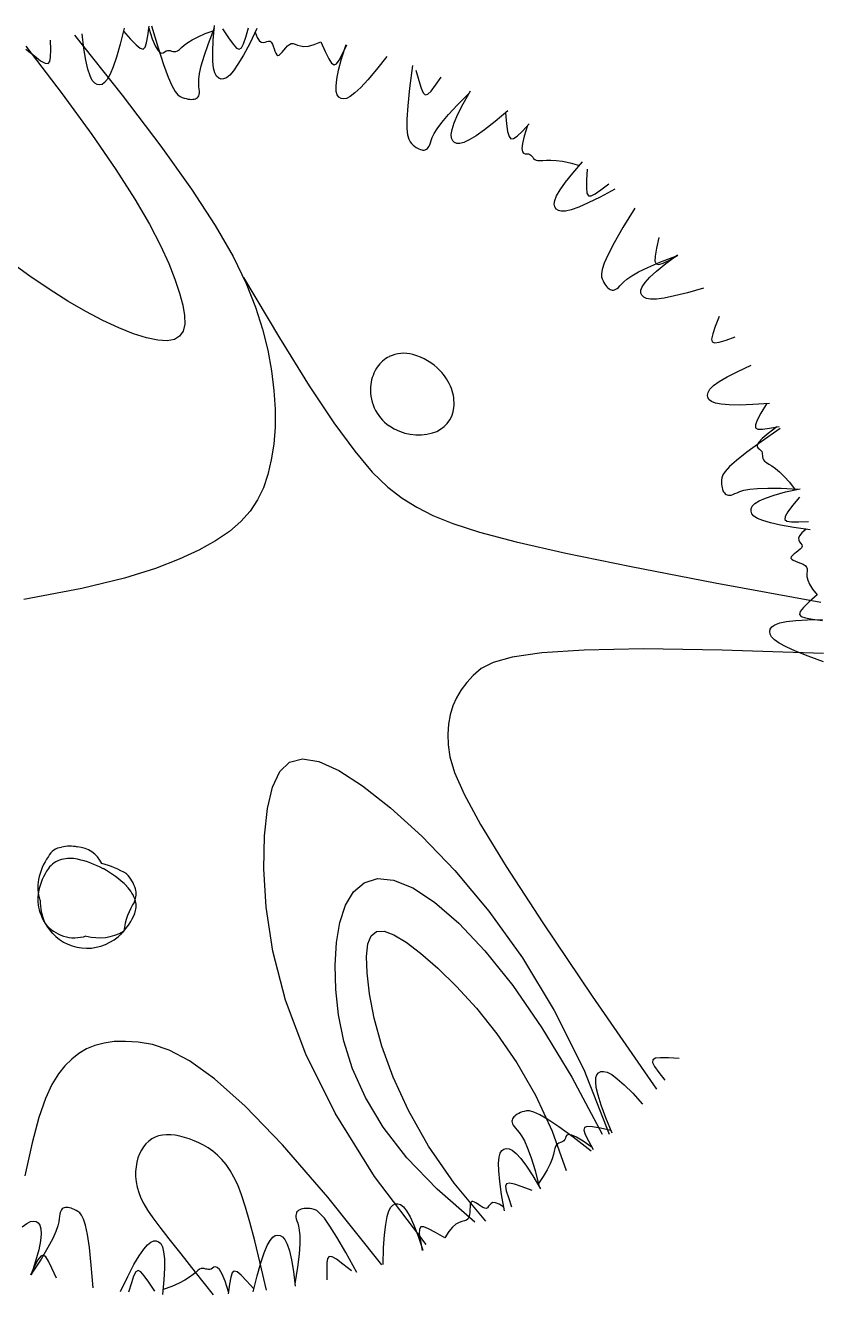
# Model space of a CAD drawing. Header units: millimetres. Extents: x 21129 to 2803301, y -510327 to 166837.
# Drawn here: x 281522 to 283027, y -105207 to -102814 of the extents above; entities that cross this region are included whole.
import ezdxf

# ---------------------------------------------------------------- set-up
doc = ezdxf.new("R2010")
doc.units = ezdxf.units.MM
doc.layers.add('....13_TNT_F_TREE', color=76, linetype='Continuous', transparency=0.5)

# ---------------------------------------------------------------- blocks, each defined once
blk = doc.blocks.new('mb-cay15')
for p, q in [((-101.7, 575.2), (-56.8, 518.7)), ((-92.9, 562.7), (-94.5, 576.5)), ((-54.9, 581.9), (-58.7, 566.7)), ((-55.6, 579), (-48.8, 571.4)), ((-33.8, 568), (-32.7, 574.6)), ((-32.7, 574.6), (-31.5, 583.8)), ((-31.8, 581.8), (-28.5, 571.9)), ((-29.2, 583.9), (-23, 563.3)), ((14.7, 573.8), (21.6, 576.8)), ((21.6, 576.8), (30, 579.8)), ((24.5, 567.5), (30.2, 582.3)), ((29.1, 570.6), (30.4, 584.5)), ((37.9, 581.3), (43.4, 572.8)), ((59.8, 573.4), (62.4, 582.3)), ((70.3, 581.5), (63.4, 567.4)), ((68.6, 578.2), (70.5, 573.2)), ((-147.5, 565), (-113.3, 520.1)), ((-124.2, 561.3), (-124.5, 570.6)), ((-91.1, 551.7), (-92.9, 562.7)), ((-58.7, 566.7), (-62.2, 554.6)), ((-48.8, 571.4), (-43.6, 566.1)), ((-43.6, 566.1), (-39.8, 563)), ((-39.8, 563), (-37.1, 562.2)), ((-37.1, 562.2), (-35.2, 563.9)), ((-35.2, 563.9), (-33.8, 568)), ((-28.5, 571.9), (-25.7, 565.2)), ((-25.7, 565.2), (-23.3, 561)), ((-23, 563.3), (-17.8, 547.5)), ((-2.8, 561.8), (-0.8, 563.5)), ((-0.8, 563.5), (1.7, 565.7)), ((1.7, 565.7), (5, 568.2)), ((5, 568.2), (9.3, 570.9)), ((9.3, 570.9), (14.7, 573.8)), ((20.4, 555.6), (24.5, 567.5)), ((28.6, 559.5), (29.1, 570.6)), ((43.4, 572.8), (47.7, 566.7)), ((47.7, 566.7), (51, 563)), ((51, 563), (53.5, 561.9)), ((53.5, 561.9), (55.7, 563.2)), ((55.7, 563.2), (57.7, 567)), ((63.4, 567.4), (57.5, 556.3)), ((57.7, 567), (59.8, 573.4)), ((70.5, 573.2), (72.4, 570.2)), ((72.4, 570.2), (74.3, 568.7)), ((74.3, 568.7), (76.2, 568.3)), ((76.2, 568.3), (78, 568.6)), ((78, 568.6), (79.7, 569.2)), ((79.7, 569.2), (81.3, 569.6)), ((81.3, 569.6), (82.6, 569.5)), ((82.6, 569.5), (83.8, 568.5)), ((83.8, 568.5), (84.8, 566.9)), ((84.8, 566.9), (85.6, 564.8)), ((85.6, 564.8), (86.4, 562.4)), ((86.4, 562.4), (87.2, 560.2)), ((95.7, 561.2), (97.4, 563.2)), ((97.4, 563.2), (99.1, 565.1)), ((99.1, 565.1), (100.9, 566.6)), ((100.9, 566.6), (102.6, 567.4)), ((102.6, 567.4), (104.4, 567.3)), ((104.4, 567.3), (106.3, 566.8)), ((106.3, 566.8), (108.5, 565.9)), ((108.5, 565.9), (111.2, 565.1)), ((111.2, 565.1), (114.5, 564.7)), ((114.5, 564.7), (118.8, 565)), ((118.8, 565), (124.1, 566.3)), ((124.1, 566.3), (130.5, 569)), ((130.5, 569), (134.7, 559.7)), ((150.1, 553), (154.3, 566.3)), ((151, 557.7), (154.9, 566.1)), ((-147.6, 562.1), (-139.6, 555.7)), ((-139.6, 555.7), (-133.7, 551.2)), ((-133.7, 551.2), (-129.5, 548.7)), ((-126.7, 548.4), (-125, 550.4)), ((-125, 550.4), (-124.3, 554.6)), ((-124.3, 554.6), (-124.2, 561.3)), ((-89.2, 543.2), (-91.1, 551.7)), ((-62.2, 554.6), (-65.3, 545.3)), ((-23.3, 561), (-21.2, 558.9)), ((-21.2, 558.9), (-19.5, 558.3)), ((-19.5, 558.3), (-18, 558.7)), ((-18, 558.7), (-16.6, 559.6)), ((-16.6, 559.6), (-15.3, 560.5)), ((-15.3, 560.5), (-14.1, 560.9)), ((-14.1, 560.9), (-12.8, 560.9)), ((-12.8, 560.9), (-11.6, 560.7)), ((-11.6, 560.7), (-10.3, 560.3)), ((-10.3, 560.3), (-8.9, 560)), ((-8.9, 560), (-7.5, 559.8)), ((-7.5, 559.8), (-6.1, 560)), ((-6.1, 560), (-4.5, 560.6)), ((-4.5, 560.6), (-2.8, 561.8)), ((17.7, 546.3), (20.4, 555.6)), ((28.7, 550.8), (28.6, 559.5)), ((29.4, 544.2), (28.7, 550.8)), ((57.5, 556.3), (52.4, 547.8)), ((87.2, 560.2), (88, 558.2)), ((88, 558.2), (88.9, 556.7)), ((88.9, 556.7), (90, 556.1)), ((90, 556.1), (91.2, 556.4)), ((91.2, 556.4), (92.6, 557.5)), ((92.6, 557.5), (94.1, 559.2)), ((94.1, 559.2), (95.7, 561.2)), ((134.7, 559.7), (138, 553)), ((138, 553), (140.6, 548.9)), ((145.3, 548.3), (147.9, 551.8)), ((147.2, 542.2), (150.1, 553)), ((147.9, 551.8), (151, 557.7)), ((192.6, 555.1), (182.9, 542.8)), ((-129.5, 548.7), (-126.7, 548.4)), ((-87.1, 536.9), (-89.2, 543.2)), ((-68.2, 538.4), (-70.9, 533.6)), ((-65.3, 545.3), (-68.2, 538.4)), ((-17.8, 547.5), (-13.5, 535.8)), ((15.5, 533.7), (16.2, 539.1)), ((16.2, 539.1), (17.7, 546.3)), ((30.6, 539.6), (29.4, 544.2)), ((32.2, 536.5), (30.6, 539.6)), ((48.2, 541.7), (44.6, 537.6)), ((52.4, 547.8), (48.2, 541.7)), ((140.6, 548.9), (143, 547.3)), ((143, 547.3), (145.3, 548.3)), ((145.5, 533.7), (147.2, 542.2)), ((182.9, 542.8), (174.8, 533.1)), ((216.9, 546.5), (214.1, 525.2)), ((220.1, 542.3), (222.8, 532.4)), ((-85, 532.6), (-87.1, 536.9)), ((-82.7, 530), (-85, 532.6)), ((-80.4, 528.6), (-82.7, 530)), ((-78.1, 528.3), (-80.4, 528.6)), ((-75.8, 528.9), (-78.1, 528.3)), ((-73.4, 530.5), (-75.8, 528.9)), ((-70.9, 533.6), (-73.4, 530.5)), ((-13.5, 535.8), (-9.9, 527.7)), ((-9.9, 527.7), (-6.9, 522.3)), ((15.4, 529.7), (15.5, 533.7)), ((15.6, 526.8), (15.4, 529.7)), ((15.9, 524.5), (15.6, 526.8)), ((34.2, 534.7), (32.2, 536.5)), ((36.4, 533.9), (34.2, 534.7)), ((38.8, 534), (36.4, 533.9)), ((41.5, 535.1), (38.8, 534)), ((44.6, 537.6), (41.5, 535.1)), ((144.9, 527.1), (145.5, 533.7)), ((145.1, 522.3), (144.9, 527.1)), ((174.8, 533.1), (168.2, 525.9)), ((222.8, 532.4), (225, 525.3)), ((234.6, 522.6), (238.6, 528)), ((238.6, 528), (243.8, 535.6)), ((-113.3, 520.1), (-85.3, 481.5)), ((-56.8, 518.7), (-20.4, 470.7)), ((-6.9, 522.3), (-4.3, 519.1)), ((-4.3, 519.1), (-2.1, 517.4)), ((-2.1, 517.4), (-0.1, 516.5)), ((-0.1, 516.5), (1.7, 515.9)), ((1.7, 515.9), (3.5, 515.4)), ((3.5, 515.4), (5.3, 515)), ((5.3, 515), (6.9, 514.8)), ((6.9, 514.8), (8.4, 514.7)), ((8.4, 514.7), (9.8, 514.8)), ((9.8, 514.8), (11, 515)), ((11, 515), (12.2, 515.3)), ((12.2, 515.3), (13.2, 515.8)), ((13.2, 515.8), (14.1, 516.4)), ((14.1, 516.4), (14.8, 517.2)), ((14.8, 517.2), (15.4, 518.2)), ((15.4, 518.2), (15.8, 519.4)), ((15.8, 519.4), (16, 520.9)), ((16.1, 522.6), (15.9, 524.5)), ((16, 520.9), (16.1, 522.6)), ((146, 519), (145.1, 522.3)), ((147.6, 516.8), (146, 519)), ((149.6, 515.6), (147.6, 516.8)), ((151.9, 515.2), (149.6, 515.6)), ((154.8, 515.7), (151.9, 515.2)), ((158.3, 517.5), (154.8, 515.7)), ((162.7, 520.8), (158.3, 517.5)), ((168.2, 525.9), (162.7, 520.8)), ((214.1, 525.2), (212.5, 508.6)), ((225, 525.3), (227, 520.9)), ((227, 520.9), (229, 519)), ((229, 519), (231.5, 519.6)), ((231.5, 519.6), (234.6, 522.6)), ((259.3, 509.7), (270.6, 520.9)), ((264.8, 510.6), (271.6, 522.7)), ((212.5, 508.6), (211.7, 496.2)), ((250.7, 500.5), (259.3, 509.7)), ((259.7, 500.7), (264.8, 510.6)), ((306.8, 503.8), (294.7, 493.8)), ((211.7, 496.2), (211.7, 487.3)), ((240.1, 487.1), (244.5, 493)), ((244.5, 493), (250.7, 500.5)), ((254.3, 486.4), (256.3, 492.7)), ((256.3, 492.7), (259.7, 500.7)), ((294.7, 493.8), (284.8, 486)), ((304.5, 501.9), (305.6, 491.8)), ((305.6, 491.8), (306.6, 484.4)), ((320.5, 484.9), (326.8, 491.7)), ((-85.3, 481.5), (-62.7, 448.6)), ((211.7, 487.3), (212.2, 481.2)), ((212.2, 481.2), (213.3, 477.2)), ((234.6, 476.1), (235.6, 478.9)), ((235.6, 478.9), (237.3, 482.5)), ((237.3, 482.5), (240.1, 487.1)), ((253.5, 481.7), (254.3, 486.4)), ((253.7, 478.2), (253.5, 481.7)), ((276.8, 480.3), (270.4, 476.5)), ((284.8, 486), (276.8, 480.3)), ((306.6, 484.4), (307.9, 479.7)), ((307.9, 479.7), (309.6, 477.5)), ((312.1, 477.7), (315.6, 480.2)), ((315.6, 480.2), (320.5, 484.9)), ((322.3, 480.2), (320.6, 473.1)), ((325.4, 490.2), (322.3, 480.2)), ((-20.4, 470.7), (8.5, 430.2)), ((213.3, 477.2), (214.6, 474.7)), ((214.6, 474.7), (216, 473.1)), ((216, 473.1), (217.5, 471.7)), ((217.5, 471.7), (218.9, 470.6)), ((218.9, 470.6), (220.3, 469.5)), ((220.3, 469.5), (221.7, 468.7)), ((221.7, 468.7), (223, 468)), ((223, 468), (224.3, 467.5)), ((224.3, 467.5), (225.6, 467.2)), ((225.6, 467.2), (226.8, 467)), ((226.8, 467), (227.9, 467)), ((227.9, 467), (229, 467.2)), ((229, 467.2), (230, 467.7)), ((230, 467.7), (230.9, 468.4)), ((230.9, 468.4), (231.8, 469.3)), ((231.8, 469.3), (232.6, 470.5)), ((232.6, 470.5), (233.3, 472)), ((233.3, 472), (234, 473.9)), ((234, 473.9), (234.6, 476.1)), ((254.8, 475.8), (253.7, 478.2)), ((256.5, 474.2), (254.8, 475.8)), ((258.7, 473.2), (256.5, 474.2)), ((261.6, 473.2), (258.7, 473.2)), ((265.4, 474.1), (261.6, 473.2)), ((270.4, 476.5), (265.4, 474.1)), ((309.6, 477.5), (312.1, 477.7)), ((320.6, 473.1), (320.1, 468.3)), ((320.1, 468.3), (320.5, 465.4)), ((320.5, 465.4), (321.5, 463.9)), ((321.5, 463.9), (323, 463.4)), ((323, 463.4), (324.6, 463.3)), ((324.6, 463.3), (326.2, 463.3)), ((326.2, 463.3), (327.5, 462.9)), ((327.5, 462.9), (328.5, 462.2)), ((328.5, 462.2), (329.4, 461.2)), ((329.4, 461.2), (330.2, 460.2)), ((330.2, 460.2), (331.1, 459.1)), ((331.1, 459.1), (332.1, 458.2)), ((332.1, 458.2), (333.4, 457.4)), ((333.4, 457.4), (335, 457)), ((335, 457), (337.1, 457)), ((337.1, 457), (339.7, 457.2)), ((339.7, 457.2), (343.1, 457.4)), ((343.1, 457.4), (347.2, 457.5)), ((347.2, 457.5), (352.2, 457.2)), ((352.2, 457.2), (358.4, 456.4)), ((358.4, 456.4), (365.6, 454.8)), ((365.6, 454.8), (374.2, 452.3)), ((368.1, 445.3), (377.3, 455.8)), ((-62.7, 448.6), (-44.8, 420.7)), ((361.1, 436.6), (368.1, 445.3)), ((381.5, 448.9), (380.9, 438.7)), ((356.1, 429.5), (361.1, 436.6)), ((380.9, 438.7), (380.8, 431.2)), ((380.8, 431.2), (381.3, 426.4)), ((394.6, 429.6), (401.9, 435.2)), ((-44.8, 420.7), (-31, 397)), ((8.5, 430.2), (30.9, 395.8)), ((350.6, 415.9), (351.1, 419.4)), ((351.1, 419.4), (352.8, 423.8)), ((352.8, 423.8), (356.1, 429.5)), ((381.3, 426.4), (382.7, 423.9)), ((393.9, 422.6), (382.6, 417.1)), ((382.7, 423.9), (385.2, 423.8)), ((385.2, 423.8), (389.1, 425.7)), ((389.1, 425.7), (394.6, 429.6)), ((407.8, 430), (393.9, 422.6)), ((351.1, 413.3), (350.6, 415.9)), ((352.4, 411.4), (351.1, 413.3)), ((354.4, 410), (352.4, 411.4)), ((357.2, 409.3), (354.4, 410)), ((361.2, 409.5), (357.2, 409.3)), ((366.5, 410.7), (361.2, 409.5)), ((373.6, 413.2), (366.5, 410.7)), ((382.6, 417.1), (373.6, 413.2)), ((426.5, 412.3), (415.3, 393.9)), ((-31, 397), (-20.6, 377)), ((30.9, 395.8), (47.7, 366.6)), ((415.3, 393.9), (407, 379.4)), ((449.2, 384.4), (447.1, 374.4)), ((-20.6, 377), (-12.8, 360)), ((407, 379.4), (401.3, 368.4)), ((447.1, 374.4), (445.8, 367.1)), ((-143.9, 348.2), (-163.3, 362.1)), ((-12.8, 360), (-7, 345.2)), ((47.7, 366.6), (60.1, 341.3)), ((397.6, 360.3), (395.7, 354.4)), ((401.3, 368.4), (397.6, 360.3)), ((438.7, 356.4), (450.2, 361.4)), ((445.8, 367.1), (445.5, 362.2)), ((445.5, 362.2), (446.5, 359.6)), ((446.5, 359.6), (449, 359)), ((447, 352.9), (455.6, 360)), ((449, 359), (453.1, 360.3)), ((450.2, 361.4), (465.1, 367)), ((453.1, 360.3), (459.1, 363.3)), ((455.6, 360), (466.8, 368.3)), ((459.1, 363.3), (467.2, 367.8)), ((-125.6, 335.7), (-143.9, 348.2)), ((395.7, 354.4), (395, 350.4)), ((395, 350.4), (395.2, 347.6)), ((395.2, 347.6), (395.8, 345.5)), ((419.1, 345.4), (423.6, 348.5)), ((423.6, 348.5), (429.9, 352.2)), ((429.9, 352.2), (438.7, 356.4)), ((436.2, 342.1), (440.6, 347)), ((440.6, 347), (447, 352.9)), ((-107.9, 324.5), (-125.6, 335.7)), ((-7, 345.2), (-2.6, 332.1)), ((57.5, 346.7), (91.4, 289.9)), ((60.1, 341.3), (69, 318.9)), ((395.8, 345.5), (396.6, 343.7)), ((396.6, 343.7), (397.4, 342)), ((397.4, 342), (398.3, 340.5)), ((398.3, 340.5), (399.2, 339.2)), ((399.2, 339.2), (400.2, 338)), ((400.2, 338), (401.2, 337)), ((401.2, 337), (402.2, 336.2)), ((402.2, 336.2), (403.2, 335.6)), ((403.2, 335.6), (404.2, 335.1)), ((404.2, 335.1), (405.3, 334.9)), ((406.4, 334.9), (407.5, 335.2)), ((407.5, 335.2), (408.7, 335.7)), ((408.7, 335.7), (409.9, 336.5)), ((409.9, 336.5), (411.2, 337.5)), ((411.2, 337.5), (412.5, 339)), ((412.5, 339), (414, 340.7)), ((414, 340.7), (416.1, 342.9)), ((416.1, 342.9), (419.1, 345.4)), ((432.3, 334.9), (433.5, 338.1)), ((433.5, 338.1), (436.2, 342.1)), ((491.2, 336.7), (476.2, 332.4)), ((-90.9, 314.7), (-107.9, 324.5)), ((-2.6, 332.1), (0.5, 320.7)), ((405.3, 334.9), (406.4, 334.9)), ((432.3, 332.2), (432.3, 334.9)), ((433.2, 330.1), (432.3, 332.2)), ((434.9, 328.3), (433.2, 330.1)), ((437.5, 327), (434.9, 328.3)), ((441.4, 326.4), (437.5, 327)), ((446.9, 326.5), (441.4, 326.4)), ((454.3, 327.4), (446.9, 326.5)), ((464, 329.4), (454.3, 327.4)), ((476.2, 332.4), (464, 329.4)), ((-74.9, 306.3), (-90.9, 314.7)), ((0.5, 320.7), (2.1, 310.9)), ((69, 318.9), (75.5, 298.2)), ((-59.9, 299.3), (-74.9, 306.3)), ((-46.2, 293.8), (-59.9, 299.3)), ((2.2, 302.7), (0.7, 296.2)), ((2.1, 310.9), (2.2, 302.7)), ((502.4, 300.6), (499.9, 293.6)), ((506, 310.2), (502.4, 300.6)), ((-34, 289.9), (-46.2, 293.8)), ((-23.3, 287.7), (-34, 289.9)), ((-14.5, 287.2), (-23.3, 287.7)), ((-7.6, 288.5), (-14.5, 287.2)), ((-2.6, 291.5), (-7.6, 288.5)), ((0.7, 296.2), (-2.6, 291.5)), ((75.5, 298.2), (80.5, 278.3)), ((91.4, 289.9), (119.6, 244.8)), ((499.9, 293.6), (498.9, 288.8)), ((498.9, 288.8), (499.5, 286.1)), ((506.1, 285.8), (512.5, 287.8)), ((512.5, 287.8), (521.2, 290.9)), ((80.5, 278.3), (84, 259)), ((499.5, 286.1), (501.8, 285.1)), ((501.8, 285.1), (506.1, 285.8)), ((523.5, 258.3), (536.1, 264.1)), ((84, 259), (86.3, 240.4)), ((506.1, 248.8), (513.5, 253.2)), ((513.5, 253.2), (523.5, 258.3)), ((86.3, 240.4), (87.4, 222.6)), ((119.6, 244.8), (142.9, 209.7)), ((177.6, 246.1), (177.6, 246.1)), ((177.6, 246.1), (177.6, 246.1)), ((495.5, 238.6), (497.3, 241.5)), ((497.3, 241.5), (500.8, 244.9)), ((500.8, 244.9), (506.1, 248.8)), ((494.9, 236), (495.5, 238.6)), ((495.4, 233.7), (494.9, 236)), ((496.6, 231.6), (495.4, 233.7)), ((498.9, 229.9), (496.6, 231.6)), ((502.6, 228.4), (498.9, 229.9)), ((508, 227.4), (502.6, 228.4)), ((515.4, 226.7), (508, 227.4)), ((553.5, 228.1), (537.8, 227.1)), ((550.5, 227.9), (545.4, 219.1)), ((87.4, 222.6), (87.3, 205.7)), ((525.3, 226.6), (515.4, 226.7)), ((537.8, 227.1), (525.3, 226.6)), ((545.4, 219.1), (541.9, 212.5)), ((87.3, 205.7), (86.1, 189.8)), ((142.9, 209.7), (162.4, 183.2)), ((541.9, 212.5), (540.2, 207.9)), ((540.2, 207.9), (540.3, 205.1)), ((540.3, 205.1), (542.5, 203.8)), ((542.5, 203.8), (546.8, 203.8)), ((563.4, 204.4), (545.7, 192.1)), ((546.8, 203.8), (553.4, 204.8)), ((560.5, 206.1), (552.2, 199.9)), ((553.4, 204.8), (562.5, 206.5)), ((545.7, 192.1), (532.2, 182.3)), ((543.4, 191.6), (542, 189)), ((546.6, 195.2), (543.4, 191.6)), ((552.2, 199.9), (546.6, 195.2)), ((86.1, 189.8), (83.8, 175)), ((162.4, 183.2), (179, 163.5)), ((532.2, 182.3), (522.5, 174.5)), ((542, 189), (542, 187.2)), ((542, 187.2), (542.8, 185.9)), ((542.8, 185.9), (544.1, 184.9)), ((544.1, 184.9), (545.4, 183.9)), ((545.4, 183.9), (546.2, 182.8)), ((546.2, 182.8), (546.6, 181.7)), ((546.6, 181.7), (546.7, 180.4)), ((546.7, 180.4), (546.8, 179)), ((83.8, 175), (80.5, 161.2)), ((515.8, 168.6), (511.7, 164.1)), ((522.5, 174.5), (515.8, 168.6)), ((546.8, 179), (546.9, 177.7)), ((546.9, 177.7), (547.1, 176.3)), ((547.1, 176.3), (547.7, 174.9)), ((547.7, 174.9), (548.8, 173.6)), ((548.8, 173.6), (550.5, 172.4)), ((550.5, 172.4), (552.7, 171)), ((552.7, 171), (555.6, 169.3)), ((555.6, 169.3), (559, 166.9)), ((80.5, 161.2), (76.3, 148.7)), ((179, 163.5), (193.6, 149.2)), ((508.5, 158), (508.2, 155.9)), ((508.2, 155.9), (508.2, 153.9)), ((509.4, 160.7), (508.5, 158)), ((511.7, 164.1), (509.4, 160.7)), ((559, 166.9), (562.9, 163.7)), ((562.9, 163.7), (567.3, 159.4)), ((567.3, 159.4), (572.3, 153.9)), ((76.3, 148.7), (70.8, 137.2)), ((193.6, 149.2), (207.3, 138.7)), ((508.2, 153.9), (508.3, 152)), ((508.3, 152), (508.5, 150.3)), ((508.5, 150.3), (508.7, 148.7)), ((508.7, 148.7), (509.1, 147.2)), ((509.1, 147.2), (509.6, 145.9)), ((509.6, 145.9), (510.2, 144.8)), ((510.2, 144.8), (510.9, 143.8)), ((510.9, 143.8), (511.7, 143)), ((520.8, 143.1), (522.9, 144)), ((522.9, 144), (525.6, 145.2)), ((525.6, 145.2), (529.4, 146.3)), ((529.4, 146.3), (534.8, 147.3)), ((534.8, 147.3), (542.1, 148.1)), ((542.1, 148.1), (551.8, 148.4)), ((551.8, 148.4), (564.4, 148.2)), ((557.9, 141.8), (568.7, 144.7)), ((564.4, 148.2), (580.2, 147.3)), ((568.7, 144.7), (582.3, 147.8)), ((572.3, 153.9), (577.7, 146.8)), ((70.8, 137.2), (63.8, 126.6)), ((207.3, 138.7), (221.1, 130.3)), ((511.7, 143), (512.5, 142.3)), ((512.5, 142.3), (513.5, 141.9)), ((513.5, 141.9), (514.7, 141.6)), ((514.7, 141.6), (515.9, 141.6)), ((515.9, 141.6), (517.4, 141.8)), ((517.4, 141.8), (519, 142.3)), ((519, 142.3), (520.8, 143.1)), ((537.2, 131.3), (539.7, 133.8)), ((539.7, 133.8), (543.7, 136.3)), ((543.7, 136.3), (549.7, 139)), ((549.7, 139), (557.9, 141.8)), ((575.2, 131.8), (570.7, 125.9)), ((581.6, 139.8), (575.2, 131.8)), ((63.8, 126.6), (55.1, 116.8)), ((221.1, 130.3), (236.1, 122.6)), ((236.1, 122.6), (254.9, 114.9)), ((536.1, 126.5), (536.2, 128.8)), ((536.9, 124.2), (536.1, 126.5)), ((536.2, 128.8), (537.2, 131.3)), ((538.8, 122), (536.9, 124.2)), ((542.1, 119.8), (538.8, 122)), ((547.1, 117.7), (542.1, 119.8)), ((568.3, 121.6), (567.9, 118.8)), ((570.7, 125.9), (568.3, 121.6)), ((55.1, 116.8), (44.3, 107.5)), ((254.9, 114.9), (280.2, 106.8)), ((554.3, 115.5), (547.1, 117.7)), ((563.9, 113.4), (554.3, 115.5)), ((576.3, 111.2), (563.9, 113.4)), ((567.9, 118.8), (569.9, 117.2)), ((569.9, 117.2), (574.2, 116.5)), ((574.2, 116.5), (580.9, 116.4)), ((591.8, 109), (576.3, 111.2)), ((580.9, 116.4), (590.1, 116.7)), ((588.1, 109.5), (584, 106.2)), ((31.2, 98.5), (15.5, 89.9)), ((44.3, 107.5), (31.2, 98.5)), ((280.2, 106.8), (314.8, 97.7)), ((314.8, 97.7), (361.6, 87.1)), ((581.7, 103.5), (580.9, 101.2)), ((580.9, 101.2), (581.1, 99.3)), ((581.1, 99.3), (581.9, 97.6)), ((584, 106.2), (581.7, 103.5)), ((581.9, 97.6), (583, 96.2)), ((583, 96.2), (583.9, 94.9)), ((15.5, 89.9), (-3, 81.3)), ((361.6, 87.1), (423.1, 74.4)), ((575.1, 84.9), (574, 83.6)), ((576.7, 86.3), (575.1, 84.9)), ((578.7, 87.7), (576.7, 86.3)), ((580.6, 89.2), (578.7, 87.7)), ((582.4, 90.7), (580.6, 89.2)), ((583.7, 92.1), (582.4, 90.7)), ((584.2, 93.5), (583.7, 92.1)), ((583.9, 94.9), (584.2, 93.5)), ((-25.3, 72.6), (-54.6, 63.5)), ((-3, 81.3), (-25.3, 72.6)), ((423.1, 74.4), (502.4, 59.2)), ((574, 83.6), (573.7, 82.4)), ((573.7, 82.4), (574.4, 81.3)), ((574.4, 81.3), (575.9, 80.4)), ((575.9, 80.4), (577.9, 79.5)), ((577.9, 79.5), (580.3, 78.5)), ((580.3, 78.5), (582.8, 77.6)), ((582.8, 77.6), (585.1, 76.5)), ((585.1, 76.5), (587, 75.3)), ((587, 75.3), (588.3, 73.8)), ((588.3, 73.8), (588.9, 72.2)), ((588.9, 72.2), (588.9, 70.2)), ((-54.6, 63.5), (-94.7, 53.8)), ((588.9, 70.2), (588.8, 67.8)), ((588.8, 67.8), (588.8, 65)), ((588.8, 65), (589.5, 61.7)), ((589.5, 61.7), (591.1, 57.7)), ((-94.7, 53.8), (-149.5, 43.2)), ((502.4, 59.2), (602, 40.9)), ((591.1, 57.7), (594, 53.1)), ((594, 53.1), (598.5, 47.8)), ((590.9, 41), (585.6, 35.8)), ((598.5, 47.8), (590.9, 41)), ((578.2, 23.6), (589.3, 24.3)), ((582.5, 32), (581.8, 29.3)), ((581.8, 29.3), (583.4, 27.4)), ((585.6, 35.8), (582.5, 32)), ((583.4, 27.4), (587.5, 26)), ((587.5, 26), (594.1, 24.9)), ((589.3, 24.3), (603.3, 24.4)), ((594.1, 24.9), (603.3, 23.7)), ((553.7, 13.2), (554.2, 15.5)), ((554, 10.8), (553.7, 13.2)), ((554.2, 15.5), (555.8, 17.6)), ((555.8, 17.6), (558.6, 19.6)), ((558.6, 19.6), (563.2, 21.2)), ((563.2, 21.2), (569.6, 22.6)), ((569.6, 22.6), (578.2, 23.6)), ((555.3, 8.3), (554, 10.8)), ((558.1, 5.4), (555.3, 8.3)), ((562.6, 2.3), (558.1, 5.4)), ((569.2, -1.3), (562.6, 2.3)), ((311, -10.9), (292.9, -15.9)), ((338.7, -6.9), (311, -10.9)), ((378.9, -4.3), (338.7, -6.9)), ((434.7, -3.3), (378.9, -4.3)), ((508.9, -4.4), (434.7, -3.3)), ((604.5, -7.6), (508.9, -4.4)), ((578.1, -5.4), (569.2, -1.3)), ((589.8, -10.1), (578.1, -5.4)), ((604.5, -15.5), (589.8, -10.1)), ((281.6, -21.8), (274.1, -28.2)), ((292.9, -15.9), (281.6, -21.8)), ((268, -34.9), (262.8, -41.9)), ((274.1, -28.2), (268, -34.9)), ((262.8, -41.9), (258.4, -49.2)), ((255, -57), (252.5, -65.3)), ((258.4, -49.2), (255, -57)), ((252.5, -65.3), (251, -74.1)), ((251, -74.1), (250.3, -83.5)), ((250.3, -83.5), (250.6, -93.7)), ((250.6, -93.7), (252.1, -105)), ((101.1, -110), (113.3, -106.8)), ((113.3, -106.8), (128.6, -109.4)), ((252.1, -105), (256.5, -119.6)), ((84.9, -133.5), (91.7, -118.9)), ((91.7, -118.9), (101.1, -110)), ((128.6, -109.4), (147.4, -117.9)), ((147.4, -117.9), (169.9, -132.4)), ((256.5, -119.6), (265.5, -140)), ((80.2, -153.7), (84.9, -133.5)), ((169.9, -132.4), (196.3, -153)), ((265.5, -140), (281.1, -168.7)), ((77.5, -179.4), (80.2, -153.7)), ((196.3, -153), (225.7, -179.6)), ((76.7, -210.4), (77.5, -179.4)), ((281.1, -168.7), (305.2, -208.4)), ((225.7, -179.6), (256.9, -212)), ((78.8, -246.7), (76.7, -210.4)), ((256.9, -212), (288.8, -250.4)), ((305.2, -208.4), (339.7, -261.5)), ((161.2, -232.2), (171.2, -223.6)), ((171.2, -223.6), (183.8, -219.7)), ((183.8, -219.7), (199.1, -221.1)), ((199.1, -221.1), (217.1, -228.5)), ((153.6, -244.9), (161.2, -232.2)), ((217.1, -228.5), (237.7, -241.9)), ((85.2, -288), (78.8, -246.7)), ((148.3, -261.1), (153.6, -244.9)), ((237.7, -241.9), (260.5, -261.6)), ((288.8, -250.4), (320.5, -294.5)), ((145.2, -280.1), (148.3, -261.1)), ((260.5, -261.6), (285.2, -287.8)), ((339.7, -261.5), (386.3, -330.6)), ((174.8, -281.3), (178, -273.6)), ((178, -273.6), (183, -269.6)), ((183, -269.6), (190.1, -269.3)), ((190.1, -269.3), (199.3, -272.7)), ((199.3, -272.7), (210.8, -279.7)), ((144, -301.3), (145.2, -280.1)), ((173.6, -293), (174.8, -281.3)), ((210.8, -279.7), (224.6, -290.1)), ((97.3, -334.3), (85.2, -288)), ((174.1, -308.6), (173.6, -293)), ((224.6, -290.1), (240.7, -304)), ((285.2, -287.8), (311.4, -320.6)), ((320.5, -294.5), (350.6, -344.2)), ((144.7, -324.2), (144, -301.3)), ((176.3, -328.2), (174.1, -308.6)), ((240.7, -304), (258.5, -321.3)), ((258.5, -321.3), (277.4, -342)), ((311.4, -320.6), (338.8, -360.3)), ((116.4, -385.2), (97.3, -334.3)), ((147.2, -348.2), (144.7, -324.2)), ((180.7, -351.4), (176.3, -328.2)), ((386.3, -330.6), (447, -418.3)), ((277.4, -342), (296.5, -366)), ((350.6, -344.2), (378.3, -399.7)), ((152.2, -373.1), (147.2, -348.2)), ((188, -377.7), (180.7, -351.4)), ((296.5, -366), (315.2, -393.3)), ((338.8, -360.3), (367, -406.9)), ((-90.4, -380.3), (-97.6, -384.6)), ((-82.5, -377), (-90.4, -380.3)), ((-73.9, -374.7), (-82.5, -377)), ((-64.3, -373.4), (-73.9, -374.7)), ((-53.6, -373.2), (-64.3, -373.4)), ((-41.7, -374), (-53.6, -373.2)), ((-28.3, -376.2), (-41.7, -374)), ((-12.4, -381.4), (-28.3, -376.2)), ((6.8, -391.4), (-12.4, -381.4)), ((160.4, -399), (152.2, -373.1)), ((198.6, -406.9), (188, -377.7)), ((-104.3, -389.9), (-110.7, -396.3)), ((-97.6, -384.6), (-104.3, -389.9)), ((30.3, -408.4), (6.8, -391.4)), ((143.9, -440.7), (116.4, -385.2)), ((315.2, -393.3), (332.8, -424)), ((443.4, -390.5), (443.3, -393)), ((443.3, -393), (445.2, -396.9)), ((445.9, -389.1), (443.4, -390.5)), ((450.8, -388.6), (445.9, -389.1)), ((458.2, -388.8), (450.8, -388.6)), ((468.4, -389.3), (458.2, -388.8)), ((-116.9, -403.9), (-123, -413.7)), ((-110.7, -396.3), (-116.9, -403.9)), ((172.5, -426), (160.4, -399)), ((378.3, -399.7), (402.2, -460.6)), ((389.8, -407.3), (390.8, -404.6)), ((390.8, -404.6), (392.4, -402.8)), ((392.4, -402.8), (394.4, -401.7)), ((394.4, -401.7), (397.1, -401.4)), ((397.1, -401.4), (400.4, -402.2)), ((400.4, -402.2), (404.7, -404.5)), ((404.7, -404.5), (410, -408.3)), ((445.2, -396.9), (449.1, -402.4)), ((449.1, -402.4), (454.8, -409.7)), ((-123, -413.7), (-129.1, -427)), ((59.2, -434.2), (30.3, -408.4)), ((213.1, -438.3), (198.6, -406.9)), ((367, -406.9), (395.8, -460.6)), ((389.6, -411.3), (389.8, -407.3)), ((390.2, -416.7), (389.6, -411.3)), ((392, -424), (390.2, -416.7)), ((410, -408.3), (416.6, -414)), ((416.6, -414), (424.5, -421.9)), ((-129.1, -427), (-135.3, -445)), ((189.4, -453.9), (172.5, -426)), ((332.8, -424), (348.5, -457.9)), ((394.9, -433.4), (392, -424)), ((424.5, -421.9), (433.9, -432.2)), ((94.5, -470.7), (59.2, -434.2)), ((181.2, -500.5), (143.9, -440.7)), ((232.1, -471.8), (213.1, -438.3)), ((314.4, -442.6), (313.3, -443.5)), ((315.6, -441.8), (314.4, -442.6)), ((317.1, -441), (315.6, -441.8)), ((318.7, -440.3), (317.1, -441)), ((320.4, -439.7), (318.7, -440.3)), ((322.3, -439.1), (320.4, -439.7)), ((324.5, -438.6), (322.3, -439.1)), ((327.3, -438.7), (324.5, -438.6)), ((331.2, -439.8), (327.3, -438.7)), ((336.8, -442.4), (331.2, -439.8)), ((344.5, -446.9), (336.8, -442.4)), ((399.2, -445.2), (394.9, -433.4)), ((-135.3, -445), (-141.8, -468.8)), ((211.7, -482.8), (189.4, -453.9)), ((310.8, -447.4), (310.7, -448.4)), ((310.7, -448.4), (310.8, -449.6)), ((311.1, -446.3), (310.8, -447.4)), ((310.8, -449.6), (311.2, -450.8)), ((311.7, -445.3), (311.1, -446.3)), ((311.2, -450.8), (311.8, -452.1)), ((312.4, -444.4), (311.7, -445.3)), ((311.8, -452.1), (312.8, -453.5)), ((313.3, -443.5), (312.4, -444.4)), ((312.8, -453.5), (314, -455)), ((354.9, -453.7), (344.5, -446.9)), ((368.4, -463.5), (354.9, -453.7)), ((379.1, -454.3), (378.5, -456.8)), ((381.7, -453.3), (379.1, -454.3)), ((386.6, -453.6), (381.7, -453.3)), ((394, -454.9), (386.6, -453.6)), ((405, -459.8), (399.2, -445.2)), ((-28.9, -465.1), (-31.8, -467.2)), ((-25.8, -463.5), (-28.9, -465.1)), ((-22.4, -462.3), (-25.8, -463.5)), ((-18.8, -461.5), (-22.4, -462.3)), ((-14.9, -461.2), (-18.8, -461.5)), ((-10.9, -461.2), (-14.9, -461.2)), ((-6.7, -461.7), (-10.9, -461.2)), ((-2.4, -462.5), (-6.7, -461.7)), ((2, -463.6), (-2.4, -462.5)), ((6.5, -465.1), (2, -463.6)), ((11, -466.8), (6.5, -465.1)), ((314, -455), (315.6, -456.7)), ((315.6, -456.7), (317.5, -458.9)), ((317.5, -458.9), (319.8, -462.2)), ((319.8, -462.2), (322.4, -466.9)), ((348.5, -457.9), (361.7, -495)), ((360.5, -465.7), (359.7, -466.8)), ((361, -464.3), (360.5, -465.7)), ((361.6, -462.7), (361, -464.3)), ((362.5, -461.5), (361.6, -462.7)), ((364.3, -460.9), (362.5, -461.5)), ((367.2, -461.4), (364.3, -460.9)), ((371.6, -463.4), (367.2, -461.4)), ((385.5, -476.5), (368.4, -463.5)), ((377.8, -467.2), (371.6, -463.4)), ((378.5, -456.8), (379.8, -460.9)), ((379.8, -460.9), (382.8, -466.9)), ((403.9, -457), (394, -454.9)), ((-141.8, -468.8), (-148.6, -499.8)), ((-38.7, -475.6), (-40.5, -479.1)), ((-36.7, -472.4), (-38.7, -475.6)), ((-34.4, -469.6), (-36.7, -472.4)), ((-31.8, -467.2), (-34.4, -469.6)), ((15.5, -468.7), (11, -466.8)), ((19.9, -471), (15.5, -468.7)), ((24.4, -473.6), (19.9, -471)), ((28.7, -476.7), (24.4, -473.6)), ((33, -480.3), (28.7, -476.7)), ((137.1, -520), (94.5, -470.7)), ((256.2, -506.7), (232.1, -471.8)), ((299.6, -478.6), (301.1, -476.1)), ((301.1, -476.1), (303, -474.6)), ((303, -474.6), (305.3, -474)), ((305.3, -474), (307.9, -474.3)), ((307.9, -474.3), (311, -475.8)), ((311, -475.8), (314.7, -478.9)), ((322.4, -466.9), (325.4, -473.7)), ((325.4, -473.7), (328.7, -482.8)), ((350.5, -476.7), (349.7, -479.9)), ((351.1, -474.1), (350.5, -476.7)), ((351.8, -472.2), (351.1, -474.1)), ((352.7, -470.8), (351.8, -472.2)), ((353.8, -469.8), (352.7, -470.8)), ((355, -469.1), (353.8, -469.8)), ((356.3, -468.6), (355, -469.1)), ((357.5, -468.1), (356.3, -468.6)), ((358.7, -467.6), (357.5, -468.1)), ((359.7, -466.8), (358.7, -467.6)), ((386.3, -473.3), (377.8, -467.2)), ((382.8, -466.9), (387.3, -475.1)), ((-43, -486.9), (-43.7, -491.3)), ((-41.9, -482.9), (-43, -486.9)), ((-40.5, -479.1), (-41.9, -482.9)), ((37.1, -484.4), (33, -480.3)), ((41.1, -489.2), (37.1, -484.4)), ((44.9, -494.7), (41.1, -489.2)), ((240.2, -512.6), (211.7, -482.8)), ((298, -487.8), (298.5, -482.4)), ((298.2, -495.3), (298, -487.8)), ((298.5, -482.4), (299.6, -478.6)), ((314.7, -478.9), (319.1, -483.7)), ((319.1, -483.7), (324.3, -490.7)), ((328.7, -482.8), (332.4, -494.8)), ((346.7, -488.6), (344, -494.2)), ((348.5, -483.9), (346.7, -488.6)), ((349.7, -479.9), (348.5, -483.9)), ((-43.7, -491.3), (-44.1, -495.8)), ((-44.1, -495.8), (-44.1, -500.5)), ((-44.1, -500.5), (-43.6, -505.5)), ((48.6, -501), (44.9, -494.7)), ((52.1, -508.5), (48.6, -501)), ((229.7, -564.5), (181.2, -500.5)), ((299.1, -505.1), (298.2, -495.3)), ((324.3, -490.7), (330.4, -500)), ((330.4, -500), (337.5, -512)), ((332.4, -494.8), (336.4, -510.2)), ((340.2, -500.6), (335.1, -508)), ((344, -494.2), (340.2, -500.6)), ((-43.6, -505.5), (-42.6, -510.5)), ((-42.6, -510.5), (-41.1, -515.7)), ((55.8, -517.8), (52.1, -508.5)), ((275.8, -543.4), (240.2, -512.6)), ((286, -542.7), (256.2, -506.7)), ((300.9, -517.6), (299.1, -505.1)), ((305.6, -507.3), (304.6, -509.6)), ((304.6, -509.6), (305.3, -513.9)), ((305.3, -513.9), (307.3, -520.3)), ((308.3, -506.7), (305.6, -507.3)), ((313.1, -507.7), (308.3, -506.7)), ((320.2, -510.2), (313.1, -507.7)), ((329.7, -513.8), (320.2, -510.2)), ((-41.1, -515.7), (-39.1, -520.9)), ((-39.1, -520.9), (-36.4, -526.3)), ((-36.4, -526.3), (-32.8, -532.3)), ((59.6, -529.3), (55.8, -517.8)), ((188.1, -583.9), (137.1, -520)), ((198.5, -527.4), (200.7, -526.4)), ((200.7, -526.4), (203, -526.2)), ((203, -526.2), (205.5, -527)), ((271.9, -525), (271.4, -526.7)), ((272.7, -524), (271.9, -525)), ((273.9, -524), (272.7, -524)), ((275.5, -524.6), (273.9, -524)), ((277.3, -525.7), (275.5, -524.6)), ((279.3, -527.1), (277.3, -525.7)), ((291, -525.9), (289.7, -527.2)), ((292.8, -525.1), (291, -525.9)), ((295.2, -525.2), (292.8, -525.1)), ((298.5, -526.5), (295.2, -525.2)), ((303.6, -533), (300.9, -517.6)), ((307.3, -520.3), (310.4, -529)), ((-115.9, -538), (-116.1, -540.3)), ((-115.6, -536.1), (-115.9, -538)), ((-115.2, -534.4), (-115.6, -536.1)), ((-114.7, -533.1), (-115.2, -534.4)), ((-114.1, -532), (-114.7, -533.1)), ((-113.3, -531.1), (-114.1, -532)), ((-112.4, -530.5), (-113.3, -531.1)), ((-111.4, -530), (-112.4, -530.5)), ((-110.3, -529.8), (-111.4, -530)), ((-109.1, -529.7), (-110.3, -529.8)), ((-107.8, -529.7), (-109.1, -529.7)), ((-106.5, -530), (-107.8, -529.7)), ((-105, -530.4), (-106.5, -530)), ((-103.5, -530.9), (-105, -530.4)), ((-101.9, -531.6), (-103.5, -530.9)), ((-100.2, -532.5), (-101.9, -531.6)), ((-98.5, -533.5), (-100.2, -532.5)), ((-96.8, -534.8), (-98.5, -533.5)), ((-95, -536.9), (-96.8, -534.8)), ((-93.1, -540.6), (-95, -536.9)), ((-32.8, -532.3), (-27.9, -539.4)), ((63.7, -543.6), (59.6, -529.3)), ((107.1, -535.9), (107, -537.2)), ((107, -537.2), (107, -538.7)), ((107.5, -534.8), (107.1, -535.9)), ((108, -533.9), (107.5, -534.8)), ((108.7, -533.1), (108, -533.9)), ((109.6, -532.4), (108.7, -533.1)), ((110.7, -531.8), (109.6, -532.4)), ((111.9, -531.4), (110.7, -531.8)), ((113.3, -531), (111.9, -531.4)), ((114.7, -530.8), (113.3, -531)), ((116.4, -530.7), (114.7, -530.8)), ((118.1, -530.7), (116.4, -530.7)), ((120, -530.8), (118.1, -530.7)), ((121.9, -531), (120, -530.8)), ((124.1, -531.5), (121.9, -531)), ((126.6, -532.7), (124.1, -531.5)), ((129.7, -535.3), (126.6, -532.7)), ((133.8, -539.9), (129.7, -535.3)), ((191.7, -545.6), (193.1, -538.2)), ((193.1, -538.2), (194.7, -533)), ((194.7, -533), (196.5, -529.5)), ((196.5, -529.5), (198.5, -527.4)), ((205.5, -527), (208.3, -529.1)), ((208.3, -529.1), (211.3, -532.9)), ((211.3, -532.9), (214.6, -538.6)), ((270.6, -536.7), (270, -538.9)), ((270.9, -534.2), (270.6, -536.7)), ((271.1, -531.5), (270.9, -534.2)), ((271.2, -529), (271.1, -531.5)), ((271.4, -526.7), (271.2, -529)), ((281.3, -528.5), (279.3, -527.1)), ((283.2, -529.7), (281.3, -528.5)), ((285, -530.5), (283.2, -529.7)), ((286.5, -530.6), (285, -530.5)), ((287.7, -529.9), (286.5, -530.6)), ((288.7, -528.6), (287.7, -529.9)), ((289.7, -527.2), (288.7, -528.6)), ((302.9, -529.4), (298.5, -526.5)), ((-151, -548.1), (-146.6, -544.8)), ((-146.6, -544.8), (-143.1, -543)), ((-143.1, -543), (-140.2, -542.5)), ((-140.2, -542.5), (-137.9, -543)), ((-137.9, -543), (-135.9, -544.2)), ((-135.9, -544.2), (-134.3, -546.3)), ((-134.3, -546.3), (-133.4, -549.7)), ((-133.4, -549.7), (-133.2, -554.5)), ((-117.4, -547.1), (-119.2, -552.2)), ((-116.5, -543.2), (-117.4, -547.1)), ((-116.1, -540.3), (-116.5, -543.2)), ((-91.3, -546.5), (-93.1, -540.6)), ((-89.5, -555.2), (-91.3, -546.5)), ((-27.9, -539.4), (-21.3, -548.3)), ((-21.3, -548.3), (-12.7, -559.4)), ((68.3, -561.1), (63.7, -543.6)), ((107, -538.7), (107.3, -540.3)), ((107.3, -540.3), (107.9, -542.2)), ((107.9, -542.2), (108.7, -544.4)), ((108.7, -544.4), (109.5, -547.2)), ((109.5, -547.2), (110.2, -551.1)), ((139, -547.2), (133.8, -539.9)), ((145.7, -557.7), (139, -547.2)), ((190.5, -555.4), (191.7, -545.6)), ((214.6, -538.6), (218.2, -546.5)), ((218.2, -546.5), (222.2, -556.9)), ((223.4, -550.3), (223.3, -554.6)), ((224.7, -548.1), (223.4, -550.3)), ((227.5, -548), (224.7, -548.1)), ((232, -549.7), (227.5, -548)), ((238.6, -553.2), (232, -549.7)), ((254.6, -548.2), (251.1, -552.4)), ((257.9, -545.5), (254.6, -548.2)), ((260.8, -543.8), (257.9, -545.5)), ((263.5, -542.9), (260.8, -543.8)), ((265.8, -542.3), (263.5, -542.9)), ((267.7, -541.6), (265.8, -542.3)), ((269.1, -540.6), (267.7, -541.6)), ((270, -538.9), (269.1, -540.6)), ((-133.8, -561), (-135.5, -569.5)), ((-133.2, -554.5), (-133.8, -561)), ((-122.2, -558.9), (-126.8, -567.5)), ((-119.2, -552.2), (-122.2, -558.9)), ((-87.7, -567.5), (-89.5, -555.2)), ((-29.8, -562.4), (-27.1, -561.3)), ((-27.1, -561.3), (-24.7, -561.3)), ((-24.7, -561.3), (-22.5, -562.1)), ((-22.5, -562.1), (-20.5, -563.8)), ((-12.7, -559.4), (-1.6, -573.3)), ((73.4, -582.3), (68.3, -561.1)), ((79.9, -565.7), (82.6, -560.9)), ((82.6, -560.9), (85.1, -557.8)), ((85.1, -557.8), (87.5, -556.2)), ((87.5, -556.2), (89.8, -555.7)), ((89.8, -555.7), (92.2, -556)), ((92.2, -556), (94.4, -557.3)), ((94.4, -557.3), (96.7, -560)), ((96.7, -560), (98.8, -564.3)), ((110.2, -551.1), (110.7, -556.5)), ((110.7, -556.5), (110.7, -563.9)), ((154.1, -572), (145.7, -557.7)), ((189.7, -567.9), (190.5, -555.4)), ((222.2, -556.9), (226.7, -570.1)), ((223.3, -554.6), (224.3, -561.2)), ((224.3, -561.2), (226, -570.3)), ((247.5, -558.3), (238.6, -553.2)), ((251.1, -552.4), (247.5, -558.3)), ((-135.5, -569.5), (-138.4, -580.3)), ((-126.8, -567.5), (-133.2, -578.3)), ((-85.9, -584), (-87.7, -567.5)), ((-40.7, -575.2), (-36.5, -569)), ((-36.5, -569), (-32.9, -564.9)), ((-32.9, -564.9), (-29.8, -562.4)), ((-20.5, -563.8), (-18.9, -566.9)), ((-18.9, -566.9), (-17.7, -571.6)), ((-17.7, -571.6), (-17, -578.1)), ((-1.6, -573.3), (12.1, -590.6)), ((73.9, -581.9), (77, -572.6)), ((77, -572.6), (79.9, -565.7)), ((98.8, -564.3), (100.9, -570.5)), ((100.9, -570.5), (102.8, -579)), ((110, -573.6), (108.5, -586)), ((110.7, -563.9), (110, -573.6)), ((164.4, -590.9), (154.1, -572)), ((189.1, -583.6), (189.7, -567.9)), ((-139.3, -585.1), (-143.2, -593.4)), ((-138.4, -580.3), (-142.6, -593.6)), ((-133.2, -578.3), (-141.9, -591.6)), ((-136.2, -579.1), (-139.3, -585.1)), ((-133.6, -575.6), (-136.2, -579.1)), ((-131.3, -574.7), (-133.6, -575.6)), ((-128.9, -576.2), (-131.3, -574.7)), ((-126.2, -580.3), (-128.9, -576.2)), ((-123, -587), (-126.2, -580.3)), ((-84.1, -605.5), (-85.9, -584)), ((-51.6, -594.8), (-45.7, -583.6)), ((-45.7, -583.6), (-40.7, -575.2)), ((-17, -578.1), (-16.9, -586.8)), ((29.7, -586), (28.3, -587)), ((31.2, -585.6), (29.7, -586)), ((32.9, -586.2), (31.2, -585.6)), ((70.4, -594), (73.9, -581.9)), ((79.3, -607.8), (73.4, -582.3)), ((102.8, -579), (104.6, -590)), ((108.5, -586), (105.9, -601.7)), ((136.7, -577.7), (136, -582)), ((136, -582), (136, -588.7)), ((138.4, -575.8), (136.7, -577.7)), ((141.2, -576.1), (138.4, -575.8)), ((145.4, -578.5), (141.2, -576.1)), ((151.3, -583), (145.4, -578.5)), ((159.3, -589.4), (151.3, -583)), ((-118.8, -596.3), (-123, -587)), ((-58.5, -608.8), (-51.6, -594.8)), ((-46, -594.4), (-48.1, -600.7)), ((-44, -590.5), (-46, -594.4)), ((-41.8, -589.2), (-44, -590.5)), ((-39.3, -590.4), (-41.8, -589.2)), ((-36, -594), (-39.3, -590.4)), ((-31.7, -600.1), (-36, -594)), ((-17.4, -597.9), (-18.7, -611.8)), ((-16.9, -586.8), (-17.4, -597.9)), ((6.7, -595.5), (2.4, -598.2)), ((10, -593), (6.7, -595.5)), ((12.5, -590.9), (10, -593)), ((12.1, -590.6), (29, -611.9)), ((14.5, -589.1), (12.5, -590.9)), ((16.2, -587.9), (14.5, -589.1)), ((17.8, -587.3), (16.2, -587.9)), ((19.2, -587.2), (17.8, -587.3)), ((20.6, -587.3), (19.2, -587.2)), ((22, -587.7), (20.6, -587.3)), ((23.3, -588), (22, -587.7)), ((24.5, -588.3), (23.3, -588)), ((25.8, -588.3), (24.5, -588.3)), ((27, -587.8), (25.8, -588.3)), ((28.3, -587), (27, -587.8)), ((35, -588.3), (32.9, -586.2)), ((37.4, -592.5), (35, -588.3)), ((40.2, -599.2), (37.4, -592.5)), ((45.5, -595.3), (44.4, -602)), ((46.9, -591.2), (45.5, -595.3)), ((48.8, -589.6), (46.9, -591.2)), ((51.5, -590.3), (48.8, -589.6)), ((55.3, -593.4), (51.5, -590.3)), ((60.5, -598.8), (55.3, -593.4)), ((66.6, -609.2), (70.4, -594)), ((104.6, -590), (106.2, -603.8)), ((136, -588.7), (136.2, -597.9)), ((-48.1, -600.7), (-50.7, -609.6)), ((-26.1, -608.7), (-31.7, -600.1)), ((-9.9, -604.1), (-18.3, -607.1)), ((-3, -601.2), (-9.9, -604.1)), ((2.4, -598.2), (-3, -601.2)), ((43.5, -609.1), (40.2, -599.2)), ((44.4, -602), (43.2, -611.1)), ((67.3, -606.3), (60.5, -598.8))]:
    blk.add_line(p, q)
for centre, radius, start, end in [((208.9, 243.3), 32.1, 74.7546, 115.6219), ((207.3, 246.6), 28.4, 115.6219, 146.2923), ((202.5, 220), 56.2, 44.1725, 74.7546), ((215, 241.4), 37.7, 146.2923, 172.8404), ((207.6, 224.9), 49.1, 20.5686, 44.1725), ((218.4, 240.8), 41.1, 172.527, 203.9766), ((216.9, 228.4), 39.2, 354.0918, 20.5686), ((218.2, 240.7), 40.9, 203.9766, 235.5026), ((228.1, 227.2), 28, 285.9353, 354.0918), ((222.5, 246.9), 48.4, 235.5026, 285.9353), ((-112.4, -205.8), 15.6, 95.4859, 153.5527), ((-105.9, -221), 31.8, 77.4793, 104.5943), ((-100.3, -216.6), 26.7, 24.5103, 87.2173), ((-82, -230.5), 54.5, 144.4443, 169.5792), ((-108.3, -223.2), 22.2, 104.5943, 144.4443), ((-105.9, -232.5), 31.8, 77.4793, 104.5943), ((-119.6, -294.6), 95.4, 61.9157, 77.4793), ((-82, -242), 54.5, 144.4443, 169.5792), ((-97.2, -289.2), 86.3, 58.8441, 75.7407), ((-118.9, -293.2), 93.9, 45.0191, 61.9157), ((-75.7, -238.5), 32.7, 16.1992, 45.0191), ((-97.5, -227.7), 38.8, 169.5792, 198.4464), ((-75.7, -250), 32.7, 16.1992, 45.0191), ((-97.5, -239.2), 38.8, 169.5792, 198.4464), ((-61.3, -234.3), 17.7, 336.7876, 16.1992), ((-81, -240), 53.2, 179.9685, 204.1395), ((11, -277.9), 66.9, 146.7785, 172.4714), ((-61.3, -245.8), 17.7, 336.7876, 16.1992), ((-82.1, -234.1), 55, 198.4464, 222.6174), ((-101.5, -239.9), 35.6, 217.7795, 287.83), ((-101.3, -228.6), 61.3, 315.8906, 336.7876), ((-90.5, -241.8), 43.5, 222.6174, 270), ((-78.5, -230), 45.5, 254.6261, 300.5167), ((-90.5, -239.1), 46.3, 270, 315.8906)]:
    blk.add_arc(centre, radius, start, end)

msp = doc.modelspace()

# ---------------------------------------------------------------- block references
at = {"layer": '....13_TNT_F_TREE', "xscale": 2, "yscale": 2, "zscale": 2}
msp.add_blockref('mb-cay15', (281817.6, -103982.9), dxfattribs=at)

doc.saveas('drawing.dxf')
